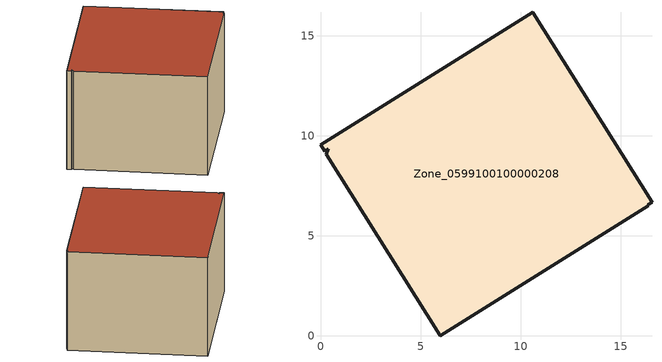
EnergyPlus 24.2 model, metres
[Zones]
Zone_0599100100000208
 floor ground (C_G): 16.39,6.49 6,0 0.3,9.07 0.38,9.34 0.2,9.22 0,9.54 10.61,16.16 16.57,6.68 16.35,6.54 z0
 wall outside (C_F): 16.57,6.68 10.61,16.16 0,9.54 0.2,9.22 0.38,9.34 0.3,9.07 6,0 16.39,6.49 16.35,6.54 16.57,6.68 z0:8.57
 roof outside (C_R): 16.35,6.54 16.57,6.68 10.61,16.16 0,9.54 0.2,9.22 0.38,9.34 0.3,9.07 6,0 16.39,6.49 z8.57
[BUILDING]
Pand.0599100100000208: North Axis=0; Terrain=City; Loads Convergence Tolerance Value=0.04; Temperature Convergence Tolerance Value=0.4; Solar Distribution=FullExterior; Maximum Number of Warmup Days=25; Minimum Number of Warmup Days=1
[Site:Location]
Rotterdam.The.Hague.AP_ZH_NLD Design_Conditions: Latitude=51.96; Longitude=4.45; Time Zone=1; Elevation=-4.5
[SITE:GROUNDTEMPERATURE:BUILDINGSURFACE]
18, 18, 18, 18, 18, 18, 18, 18, 18, 18, 18, 18
[MATERIAL] Thermal Absorptance=0.9; Solar Absorptance=0.7; Visible Absorptance=0.7
Name | Roughness | Thickness | Conductivity | Density | Specific Heat
G.D.2006-2014 | MediumSmooth | 0.15 | 0.06 | 540 | 1210
F.D.2006-2014 | Rough | 0.3 | 0.12 | 1920 | 840
R.D.2006-2014 | MediumRough | 0.2 | 0.08 | 1500 | 1000
[CONSTRUCTION]
C_G: G.D.2006-2014
C_F: F.D.2006-2014
C_R: R.D.2006-2014
[ZONE]
Zone_0599100100000208: Type=1; Multiplier=1; Ceiling Height=Autocalculate; Volume=Autocalculate; Floor Area=autocalculate; Part of Total Floor Area=Yes
[ZONEINFILTRATION:DESIGNFLOWRATE]
Infil_Zone_0599100100000208: Zone or ZoneList or Space or SpaceList=Zone_0599100100000208; Schedule=AlwaysOn; Design Flow Rate Calculation Method=Flow/Area; Flow Rate per Floor Area=0.0021; Constant Term Coefficient=1; Temperature Term Coefficient=0; Velocity Term Coefficient=0; Velocity Squared Term Coefficient=0
[HVACTEMPLATE:ZONE:IDEALLOADSAIRSYSTEM]
Zone_0599100100000208: Maximum Heating Supply Air Temperature=50; Minimum Cooling Supply Air Temperature=13; Maximum Heating Supply Air Humidity Ratio=0.0156; Minimum Cooling Supply Air Humidity Ratio=0.0077; Heating Limit=NoLimit; Cooling Limit=NoLimit; Dehumidification Control Type=ConstantSensibleHeatRatio; Cooling Sensible Heat Ratio=0.7; Dehumidification Setpoint=60; Humidification Control Type=None; Humidification Setpoint=30; Outdoor Air Method=None; Outdoor Air Flow Rate per Person=0.00944; Outdoor Air Flow Rate per Zone Floor Area=0; Outdoor Air Flow Rate per Zone=0; Demand Controlled Ventilation Type=None; Outdoor Air Economizer Type=NoEconomizer; Heat Recovery Type=None; Sensible Heat Recovery Effectiveness=0.7; Latent Heat Recovery Effectiveness=0.65
[ZONECONTROL:THERMOSTAT]
ThermostatControl_Zone_0599100100000208: Zone or ZoneList=Zone_0599100100000208; Control Type Schedule=DualSetpointControlType; Control 1=Thermostat_Zone_0599100100000208; Temperature Difference Between Cutout And Setpoint=0
[THERMOSTATSETPOINT:DUALSETPOINT]
Thermostat_Zone_0599100100000208: Heating Setpoint Temperature Schedule=HeatingSetpoint_Zone_0599100100000208; Cooling Setpoint Temperature Schedule=CoolingSetpoint_Zone_0599100100000208
[SCHEDULE:COMPACT]
HeatingSetpoint_Zone_0599100100000208: Through: 12/31, For: AllDays, Until: 24:00, 21
CoolingSetpoint_Zone_0599100100000208: Through: 12/31, For: AllDays, Until: 24:00, 24
DualSetpointControlType: Through: 12/31, For: AllDays, Until: 24:00, 4
AlwaysOn: Through: 12/31, For: AllDays, Until: 24:00, 1
